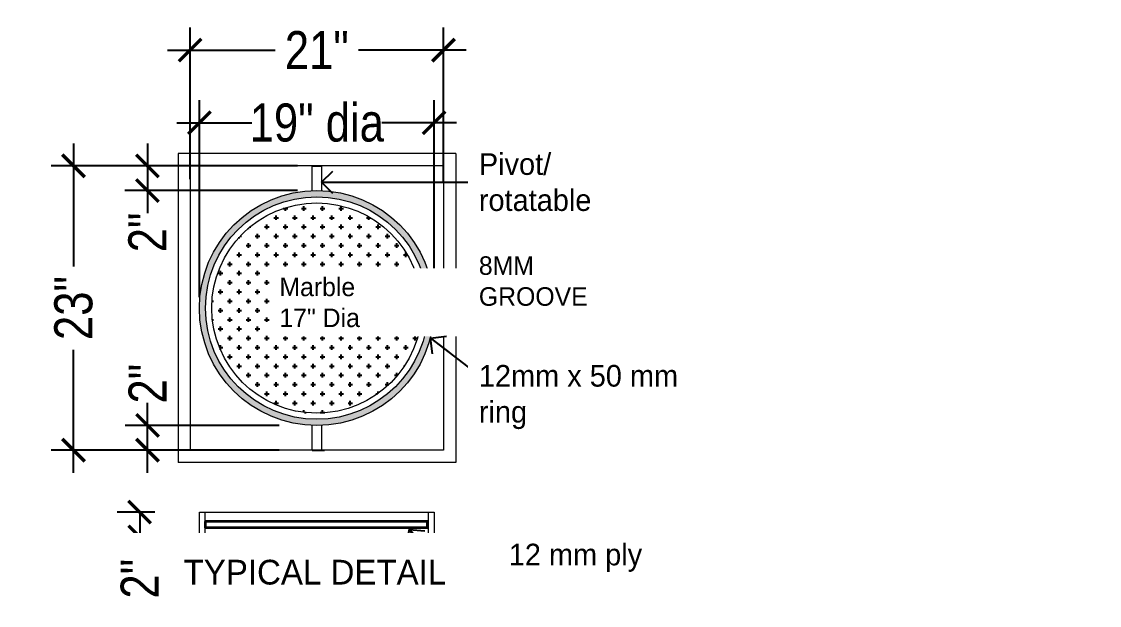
# Model space of a CAD drawing. Header units: inches. Extents: x -109431 to 29005, y -34715 to -1756.
# Drawn here: x -46722.9 to -46635.7, y -12113.9 to -12066.6 of the extents above; entities that cross this region are included whole.
import ezdxf

# ---------------------------------------------------------------- set-up
doc = ezdxf.new("R2010")
doc.units = ezdxf.units.IN
doc.header["$LTSCALE"] = 0.05
doc.header["$MEASUREMENT"] = 0
doc.header["$PDMODE"] = 3
doc.header["$PDSIZE"] = -4
doc.linetypes.add('ACAD_ISO03W100', pattern=[30, 12, -18])
doc.linetypes.add('DASHED2', pattern=[0.375, 0.25, -0.125])
doc.layers.get('Defpoints').update_dxf_attribs({"linetype": 'DASHED2'})
for name, color, linetype in [('Civil Dimension - Text', 7, 'Continuous'), ('Flooring Layout', 7, 'Continuous'), ('text', 4, 'Continuous')]:
    doc.layers.add(name, color=color, linetype=linetype)
doc.layers.add('FURNITURE', color=1, linetype='Continuous', lineweight=18)
doc.layers.add('WALL', color=7, linetype='Continuous', lineweight=35)
doc.styles.add('4MMOF3-8', font='ARIALN.TTF', dxfattribs={"height": 5.12})
doc.styles.add('9-128OF1-4', font='ARIALN.TTF', dxfattribs={"height": 3.0792})
doc.dimstyles.new('DIM 1-4', dxfattribs={"dimtxt": 3.0792, "dimasz": 1.82, "dimexe": 1.82, "dimexo": 0, "dimgap": 0.09, "dimtad": 0, "dimzin": 0, "dimdsep": 46, "dimlunit": 4, "dimtxsty": '9-128OF1-4', "dimblk": 'ARCHTICK', "dimcen": 1.8125, "dimdle": 1.82, "dimclrd": 8, "dimclre": 8, "dimadec": 0, "dimazin": 0, "dimtfac": 1, "dimtofl": 0, "dimtmove": 0, "dimatfit": 3, "dimldrblk": 'OPEN90', "dimfxl": 1, "dimtolj": 1, "dimtzin": 0, "dimlwd": -1, "dimarcsym": 0})

# ---------------------------------------------------------------- blocks, each defined once
blk = doc.blocks.new('_ArchTick')
at = {"color": 0, "const_width": 0.15}
blk.add_lwpolyline([(-0.5, -0.5), (0.5, 0.5)], dxfattribs=at)
blk = doc.blocks.new('*D475')
at = {"layer": 'Civil Dimension - Text', "color": 8, "lineweight": -2, "ltscale": 50, "transparency": 16777216}
for p, q in [((-46708.517, -12088.941), (-46708.517, -12073.003)), ((-46689.534, -12088.139), (-46689.534, -12073.003))]:
    blk.add_line(p, q, dxfattribs=at)
at = {"layer": 'Civil Dimension - Text', "color": 8, "ltscale": 50, "transparency": 16777216}
for p, q in [((-46710.337, -12074.823), (-46704.28, -12074.823)), ((-46687.714, -12074.823), (-46693.77, -12074.823))]:
    blk.add_line(p, q, dxfattribs=at)
at = {"layer": 'Defpoints', "color": 0, "ltscale": 50, "transparency": 16777216}
for p in [(-46689.534, -12074.823), (-46689.534, -12088.139), (-46708.517, -12088.941)]:
    blk.add_point(p, dxfattribs=at)
at = {"layer": 'Civil Dimension - Text', "color": 8, "ltscale": 50, "transparency": 16777216, "xscale": 1.82, "yscale": 1.82, "zscale": 1.82, "rotation": 180}
blk.add_blockref('_ArchTick', (-46708.517, -12074.823), dxfattribs=at)
at = {"layer": 'Civil Dimension - Text', "color": 8, "ltscale": 50, "transparency": 16777216, "xscale": 1.82, "yscale": 1.82, "zscale": 1.82}
blk.add_blockref('_ArchTick', (-46689.534, -12074.823), dxfattribs=at)
at = {"layer": 'Civil Dimension - Text', "ltscale": 50, "transparency": 16777216, "insert": (-46699.025, -12074.823), "char_height": 3.0792, "width": 16.46771, "attachment_point": 5, "style": '9-128OF1-4'}
blk.add_mtext('\\A1;19" dia', dxfattribs=at)
blk = doc.blocks.new('_Open90')
at = {"color": 0, "linetype": 'ByBlock', "lineweight": -2}
for p, q in [((-0.5, 0.5), (0, 0)), ((0, 0), (-1, 0)), ((0, 0), (-0.5, -0.5))]:
    blk.add_line(p, q, dxfattribs=at)
blk = doc.blocks.new('*D473')
at = {"layer": 'Civil Dimension - Text', "color": 8, "lineweight": -2, "ltscale": 50, "transparency": 16777216}
for p, q in [((-46712.129, -12106.316), (-46715.177, -12106.316)), ((-46712.129, -12108.316), (-46715.177, -12108.316))]:
    blk.add_line(p, q, dxfattribs=at)
at = {"layer": 'Civil Dimension - Text', "color": 8, "ltscale": 50, "transparency": 16777216}
for p in [(-46713.357, -12106.316), (-46713.357, -12108.316)]:
    blk.add_line(p, (-46713.357, -12110.136), dxfattribs=at)
at = {"layer": 'Defpoints', "color": 0, "ltscale": 50, "transparency": 16777216}
for p in [(-46713.357, -12106.316), (-46712.129, -12106.316), (-46712.129, -12108.316)]:
    blk.add_point(p, dxfattribs=at)
at = {"layer": 'Civil Dimension - Text', "color": 8, "ltscale": 50, "transparency": 16777216, "xscale": 1.82, "yscale": 1.82, "zscale": 1.82}
for p, rotation in [((-46713.357, -12106.316), 90), ((-46713.357, -12108.316), 270)]:
    blk.add_blockref('_ArchTick', p, dxfattribs=dict(at, rotation=rotation))
at = {"layer": 'Civil Dimension - Text', "ltscale": 50, "transparency": 16777216, "insert": (-46713.357, -12111.7), "char_height": 3.0792, "attachment_point": 5, "rotation": 90, "style": '9-128OF1-4'}
blk.add_mtext('\\A1;2"', dxfattribs=at)
blk = doc.blocks.new('*D476')
at = {"layer": 'Civil Dimension - Text', "color": 8, "ltscale": 50, "transparency": 16777216}
for p, q in [((-46712.734, -12076.488), (-46712.734, -12080.308)), ((-46712.734, -12080.308), (-46712.734, -12082.128))]:
    blk.add_line(p, q, dxfattribs=at)
at = {"layer": 'Civil Dimension - Text', "color": 8, "lineweight": -2, "ltscale": 50, "transparency": 16777216}
for p, q in [((-46700.584, -12078.308), (-46714.554, -12078.308)), ((-46700.584, -12080.308), (-46714.554, -12080.308))]:
    blk.add_line(p, q, dxfattribs=at)
at = {"layer": 'Defpoints', "color": 0, "ltscale": 50, "transparency": 16777216}
for p in [(-46700.584, -12078.308), (-46712.734, -12080.308), (-46700.584, -12080.308)]:
    blk.add_point(p, dxfattribs=at)
at = {"layer": 'Civil Dimension - Text', "color": 8, "ltscale": 50, "transparency": 16777216, "xscale": 1.82, "yscale": 1.82, "zscale": 1.82}
for p, rotation in [((-46712.734, -12078.308), 90), ((-46712.734, -12080.308), 270)]:
    blk.add_blockref('_ArchTick', p, dxfattribs=dict(at, rotation=rotation))
at = {"layer": 'Civil Dimension - Text', "ltscale": 50, "transparency": 16777216, "insert": (-46712.734, -12083.693), "char_height": 3.0792, "attachment_point": 5, "rotation": 90, "style": '9-128OF1-4'}
blk.add_mtext('\\A1;2"', dxfattribs=at)
blk = doc.blocks.new('*D474')
at = {"layer": 'Civil Dimension - Text', "color": 8, "ltscale": 50, "transparency": 16777216}
for p, q in [((-46712.716, -12099.308), (-46712.716, -12097.488)), ((-46712.716, -12103.128), (-46712.716, -12099.308))]:
    blk.add_line(p, q, dxfattribs=at)
at = {"layer": 'Civil Dimension - Text', "color": 8, "lineweight": -2, "ltscale": 50, "transparency": 16777216}
for p, q in [((-46702.067, -12099.308), (-46714.536, -12099.308)), ((-46702.067, -12101.308), (-46714.536, -12101.308))]:
    blk.add_line(p, q, dxfattribs=at)
at = {"layer": 'Defpoints', "color": 0, "ltscale": 50, "transparency": 16777216}
for p in [(-46712.716, -12099.308), (-46702.067, -12099.308), (-46702.067, -12101.308)]:
    blk.add_point(p, dxfattribs=at)
at = {"layer": 'Civil Dimension - Text', "color": 8, "ltscale": 50, "transparency": 16777216, "xscale": 1.82, "yscale": 1.82, "zscale": 1.82}
for p, rotation in [((-46712.716, -12099.308), 90), ((-46712.716, -12101.308), 270)]:
    blk.add_blockref('_ArchTick', p, dxfattribs=dict(at, rotation=rotation))
at = {"layer": 'Civil Dimension - Text', "ltscale": 50, "transparency": 16777216, "insert": (-46712.716, -12095.924), "char_height": 3.0792, "attachment_point": 5, "rotation": 90, "style": '9-128OF1-4'}
blk.add_mtext('\\A1;2"', dxfattribs=at)
blk = doc.blocks.new('*D829')
at = {"layer": 'Defpoints', "color": 0, "ltscale": 50, "transparency": 16777216}
for p in [(-46707.376, -12078.308), (-46718.706, -12101.308), (-46707.376, -12101.308)]:
    blk.add_point(p, dxfattribs=at)
at = {"layer": 'Flooring Layout', "color": 8, "linetype": 'ACAD_ISO03W100', "ltscale": 50, "transparency": 16777216}
for p, q in [((-46718.706, -12076.488), (-46718.706, -12087.263)), ((-46718.706, -12103.128), (-46718.706, -12092.353))]:
    blk.add_line(p, q, dxfattribs=at)
at = {"layer": 'Flooring Layout', "color": 8, "linetype": 'ACAD_ISO03W100', "lineweight": -2, "ltscale": 50, "transparency": 16777216}
for p, q in [((-46707.376, -12078.308), (-46720.526, -12078.308)), ((-46707.376, -12101.308), (-46720.526, -12101.308))]:
    blk.add_line(p, q, dxfattribs=at)
at = {"layer": 'Flooring Layout', "color": 8, "ltscale": 50, "transparency": 16777216, "xscale": 1.82, "yscale": 1.82, "zscale": 1.82}
for p, rotation in [((-46718.706, -12078.308), 90), ((-46718.706, -12101.308), 270)]:
    blk.add_blockref('_ArchTick', p, dxfattribs=dict(at, rotation=rotation))
at = {"layer": 'Flooring Layout', "color": 0, "ltscale": 50, "transparency": 16777216, "insert": (-46718.706, -12089.808), "char_height": 3.0792, "attachment_point": 5, "rotation": 90, "style": '9-128OF1-4', "bg_fill": 3, "box_fill_scale": 1.25, "bg_fill_color": 256, "bg_fill_true_color": 13158600, "bg_fill_transparency": 0}
blk.add_mtext('\\A1;23"', dxfattribs=at)
blk = doc.blocks.new('*D830')
at = {"layer": 'Defpoints', "color": 0, "ltscale": 50, "transparency": 16777216}
for p in [(-46688.771, -12068.947), (-46709.279, -12079.38), (-46688.771, -12079.637)]:
    blk.add_point(p, dxfattribs=at)
at = {"layer": 'Flooring Layout', "color": 8, "linetype": 'ACAD_ISO03W100', "lineweight": -2, "ltscale": 50, "transparency": 16777216}
for p, q in [((-46709.279, -12079.38), (-46709.279, -12067.127)), ((-46688.771, -12079.637), (-46688.771, -12067.127))]:
    blk.add_line(p, q, dxfattribs=at)
at = {"layer": 'Flooring Layout', "color": 8, "linetype": 'ACAD_ISO03W100', "ltscale": 50, "transparency": 16777216}
for p, q in [((-46711.099, -12068.947), (-46701.57, -12068.947)), ((-46686.951, -12068.947), (-46696.48, -12068.947))]:
    blk.add_line(p, q, dxfattribs=at)
at = {"layer": 'Flooring Layout', "color": 8, "ltscale": 50, "transparency": 16777216, "xscale": 1.82, "yscale": 1.82, "zscale": 1.82, "rotation": 180}
blk.add_blockref('_ArchTick', (-46709.279, -12068.947), dxfattribs=at)
at = {"layer": 'Flooring Layout', "color": 8, "ltscale": 50, "transparency": 16777216, "xscale": 1.82, "yscale": 1.82, "zscale": 1.82}
blk.add_blockref('_ArchTick', (-46688.771, -12068.947), dxfattribs=at)
at = {"layer": 'Flooring Layout', "color": 0, "ltscale": 50, "transparency": 16777216, "insert": (-46699.025, -12068.947), "char_height": 3.0792, "attachment_point": 5, "style": '9-128OF1-4', "bg_fill": 3, "box_fill_scale": 1.25, "bg_fill_color": 256, "bg_fill_true_color": 13158600, "bg_fill_transparency": 0}
blk.add_mtext('\\A1;21"', dxfattribs=at)

msp = doc.modelspace()

# ---------------------------------------------------------------- hatches: boundary and pattern name
at = {"layer": 'Flooring Layout', "ltscale": 50, "true_color": 0x636466}
h = msp.add_hatch(color=251, dxfattribs=at)
h.dxf.hatch_style = 1
h.paths.add_polyline_path([(-46708.52508, -12089.80805, 1), (-46689.52508, -12089.80805, 1)])
h.paths.add_polyline_path([(-46690.02508, -12089.80805, -1), (-46708.02508, -12089.80805, -1)], flags=16)
h.paths.add_polyline_path([(-46690.52508, -12089.80805, -1), (-46707.52508, -12089.80805, -1)], flags=0)
h.paths.add_polyline_path([(-46703.07648, -12092.29299), (-46694.97142, -12092.29299), (-46694.97142, -12086.31751), (-46703.07648, -12086.31751)], flags=8)
at = {"layer": 'Flooring Layout', "ltscale": 50}
h = msp.add_hatch(dxfattribs=at)
h.set_pattern_fill('CROSS', color=256, scale=3)
h.paths.add_polyline_path([(-46707.52508, -12089.80805, 1), (-46690.52508, -12089.80805, 1)])
h.paths.add_polyline_path([(-46703.07648, -12092.29299), (-46694.97142, -12092.29299), (-46694.97142, -12086.31751), (-46703.07648, -12086.31751)], flags=24)

# ---------------------------------------------------------------- linework, layer by layer
at = {"layer": 'Civil Dimension - Text', "ltscale": 50}
for p, q in [((-46699.40008, -12078.30805), (-46698.65008, -12078.30805)), ((-46699.40008, -12101.30805), (-46698.65008, -12101.30805)), ((-46699.13816, -12101.30805), (-46698.38816, -12101.30805))]:
    msp.add_line(p, q, dxfattribs=at)
at = {"layer": 'FURNITURE', "ltscale": 50}
for p, q in [((-46687.77107, -12077.30805), (-46710.25313, -12077.30805)), ((-46710.25313, -12077.30805), (-46710.25313, -12102.30805)), ((-46687.77107, -12077.30805), (-46687.77107, -12102.30805)), ((-46688.77107, -12078.30805), (-46709.27909, -12078.30805)), ((-46709.27909, -12078.30805), (-46709.27909, -12101.30805)), ((-46699.40008, -12078.30805), (-46698.65008, -12078.30805)), ((-46699.40008, -12080.30805), (-46699.40008, -12078.30805)), ((-46698.65008, -12078.30805), (-46698.65008, -12080.30805)), ((-46688.77107, -12078.30805), (-46688.77107, -12101.30805)), ((-46699.40008, -12101.30805), (-46699.40008, -12099.30805)), ((-46699.40008, -12101.30805), (-46699.40008, -12099.30805)), ((-46698.65008, -12099.30805), (-46698.65008, -12101.30805)), ((-46698.65008, -12099.30805), (-46698.65008, -12101.30805)), ((-46688.77107, -12101.30805), (-46709.27909, -12101.30805)), ((-46687.77107, -12102.30805), (-46710.25313, -12102.30805)), ((-46688.77107, -12102.30805), (-46709.27909, -12102.30805))]:
    msp.add_line(p, q, dxfattribs=at)
at = {"layer": 'FURNITURE', "color": 244, "ltscale": 50, "true_color": 0x991b1e}
for p, q in [((-46708.05467, -12108.31566), (-46708.05467, -12106.31566)), ((-46689.99467, -12108.31566), (-46689.99467, -12106.31566))]:
    msp.add_line(p, q, dxfattribs=at)
msp.add_lwpolyline([(-46708.52467, -12106.31566), (-46689.52467, -12106.31566), (-46689.52467, -12108.31566), (-46708.52467, -12108.31566)], close=True, dxfattribs=at)
for radius in [9.5, 9]:
    msp.add_circle((-46699.02508, -12089.80805), radius, dxfattribs=at)
at = {"layer": 'FURNITURE', "color": 67, "ltscale": 50, "true_color": 0x727430}
msp.add_circle((-46699.02508, -12089.80805), 8.5, dxfattribs=at)
at = {"layer": 'WALL', "ltscale": 50}
msp.add_lwpolyline([(-46708.05467, -12107.06566), (-46708.05467, -12107.56566), (-46690.05467, -12107.56566), (-46690.05467, -12107.06566)], close=True, dxfattribs=at)

# ---------------------------------------------------------------- texts
at = {"layer": 'text', "ltscale": 50, "insert": (-46709.80376, -12111.18504), "char_height": 2, "attachment_point": 4, "style": '4MMOF3-8', "bg_fill": 2}
msp.add_mtext_dynamic_manual_height_columns('{\\fStylus BT|b0|i0|c0|p34;\\C32;\\c2648525;TYPICAL DETAIL}', width=49.3419128, gutter_width=15.396, heights=[0], dxfattribs=at)

# ---------------------------------------------------------------- dimensions: what is measured, and where the dimension line sits
at = {"layer": 'Civil Dimension - Text', "ltscale": 50}
dim = msp.add_linear_dim(base=(-46689.53356, -12074.82337), p1=(-46708.51661, -12088.94138), p2=(-46689.53356, -12088.13902), text='19" dia', dimstyle='DIM 1-4', override={"dimclrt": 256, "dimfxl": 0, "dimarcsym": 1}, dxfattribs=at)
dim.commit()
dim.dimension.update_dxf_attribs({"geometry": '*D475', "text_midpoint": (-46699.02508, -12074.82337)})
for base, p1, p2, angle, picture, middle in [((-46712.73353, -12080.30805), (-46700.58441, -12078.30805), (-46700.58441, -12080.30805), 90, '*D476', (-46712.73353, -12083.69253)), ((-46712.71634, -12099.30805), (-46702.06722, -12101.30805), (-46702.06722, -12099.30805), 270, '*D474', (-46712.71634, -12095.92356))]:
    dim = msp.add_linear_dim(base=base, p1=p1, p2=p2, angle=angle, dimstyle='DIM 1-4', override={"dimclrt": 256, "dimfxl": 0, "dimarcsym": 1}, dxfattribs=at)
    dim.commit()
    dim.dimension.update_dxf_attribs({"geometry": picture, "text_midpoint": middle})
dim = msp.add_linear_dim(base=(-46713.35662, -12106.31566), p1=(-46712.12887, -12108.31566), p2=(-46712.12887, -12106.31566), angle=90, dimstyle='DIM 1-4', override={"dimclrt": 256, "dimfxl": 0, "dimarcsym": 1}, dxfattribs=at)
dim.commit()
dim.dimension.update_dxf_attribs({"geometry": '*D473', "text_midpoint": (-46713.35662, -12111.70015), "dimtype": 160})

# ---------------------------------------------------------------- leaders
at = {"layer": 'text', "ltscale": 50}
for points in [[(-46698.65008, -12079.63698), (-46681.10205, -12079.63698)], [(-46690.29087, -12087.63698), (-46681.10205, -12087.63698)]]:
    msp.add_leader(points, dimstyle='DIM 1-4', override={"dimgap": 0.09, "dimtad": 0, "dimfxl": 0, "dimarcsym": 1}, dxfattribs=at)

# ---------------------------------------------------------------- next in the draw order: texts
at = {"layer": 'text', "ltscale": 50, "attachment_point": 4, "style": '4MMOF3-8', "bg_fill": 2}
for s, insert, char_height in [('{\\fStylus BT|b0|i0|c0|p34;\\C32;\\c2648525;Pivot/\\Protatable}', (-46685.91111, -12079.63434), 1.75), ('{\\fStylus BT|b0|i0|c0|p34;\\C32;\\c2648525;8MM \\PGROOVE}', (-46685.91111, -12087.63434), 1.5)]:
    msp.add_mtext_dynamic_manual_height_columns(s, width=49.3419128, gutter_width=15.396, heights=[0], dxfattribs=dict(at, insert=insert, char_height=char_height))

# ---------------------------------------------------------------- next in the draw order: dimensions: what is measured, and where the dimension line sits
at = {"layer": 'Flooring Layout', "ltscale": 50}
dim = msp.add_linear_dim(base=(-46718.70568, -12101.30805), p1=(-46707.37625, -12078.30805), p2=(-46707.37625, -12101.30805), angle=90, text='23"', dimstyle='DIM 1-4', override={"dimfxl": 0.1875, "dimtfill": 1, "dimarcsym": 1}, dxfattribs=at)
dim.commit()
dim.dimension.update_dxf_attribs({"geometry": '*D829', "text_midpoint": (-46718.70568, -12089.80805)})

# ---------------------------------------------------------------- next in the draw order: leaders
at = {"layer": 'WALL', "ltscale": 50}
msp.add_leader([(-46691.56013, -12107.72384), (-46688.56013, -12111.22384), (-46682.56013, -12111.22384)], dimstyle='DIM 1-4', override={"dimgap": 0.09, "dimtad": 0, "dimfxl": 0.1875, "dimtfill": 1, "dimarcsym": 1}, dxfattribs=at)

# ---------------------------------------------------------------- next in the draw order: texts
at = {"layer": 'text', "ltscale": 50, "style": '4MMOF3-8', "bg_fill": 2}
for s, insert, char_height, attachment_point in [('{\\fStylus BT|b0|i0|c0|p34;\\C32;\\c2648525;Marble\\P17" Dia}', (-46702.04921, -12089.35796), 1.5, 4), ('{\\fStylus BT|b0|i0|c0|p34;\\C32;\\c2648525;12 mm ply}', (-46672.69823, -12110.00993), 1.75, 6)]:
    msp.add_mtext_dynamic_manual_height_columns(s, width=49.3419128, gutter_width=15.396, heights=[0], dxfattribs=dict(at, insert=insert, char_height=char_height, attachment_point=attachment_point))

# ---------------------------------------------------------------- next in the draw order: dimensions: what is measured, and where the dimension line sits
at = {"layer": 'Flooring Layout', "ltscale": 50}
dim = msp.add_linear_dim(base=(-46688.77107, -12068.94663), p1=(-46709.27909, -12079.37987), p2=(-46688.77107, -12079.63698), text='21"', dimstyle='DIM 1-4', override={"dimfxl": 0.1875, "dimtfill": 1, "dimarcsym": 1}, dxfattribs=at)
dim.commit()
dim.dimension.update_dxf_attribs({"geometry": '*D830', "text_midpoint": (-46699.02508, -12068.94663)})

# ---------------------------------------------------------------- next in the draw order: leaders
at = {"layer": 'Civil Dimension - Text', "ltscale": 50}
msp.add_leader([(-46689.81576, -12092.23617), (-46686.45284, -12094.829)], dimstyle='DIM 1-4', override={"dimgap": 0.09, "dimtad": 0, "dimclrt": 256, "dimfxl": 0, "dimarcsym": 1}, dxfattribs=at)

# ---------------------------------------------------------------- next in the draw order: texts
at = {"layer": 'text', "ltscale": 50, "insert": (-46685.91111, -12097.00993), "char_height": 1.75, "attachment_point": 4, "style": '4MMOF3-8', "bg_fill": 2}
msp.add_mtext_dynamic_manual_height_columns('{\\fStylus BT|b0|i0|c0|p34;\\C30;\\c2254834;12mm x 50 mm\\Pring}', width=49.3419128, gutter_width=15.396, heights=[0], dxfattribs=at)

doc.saveas('drawing.dxf')
